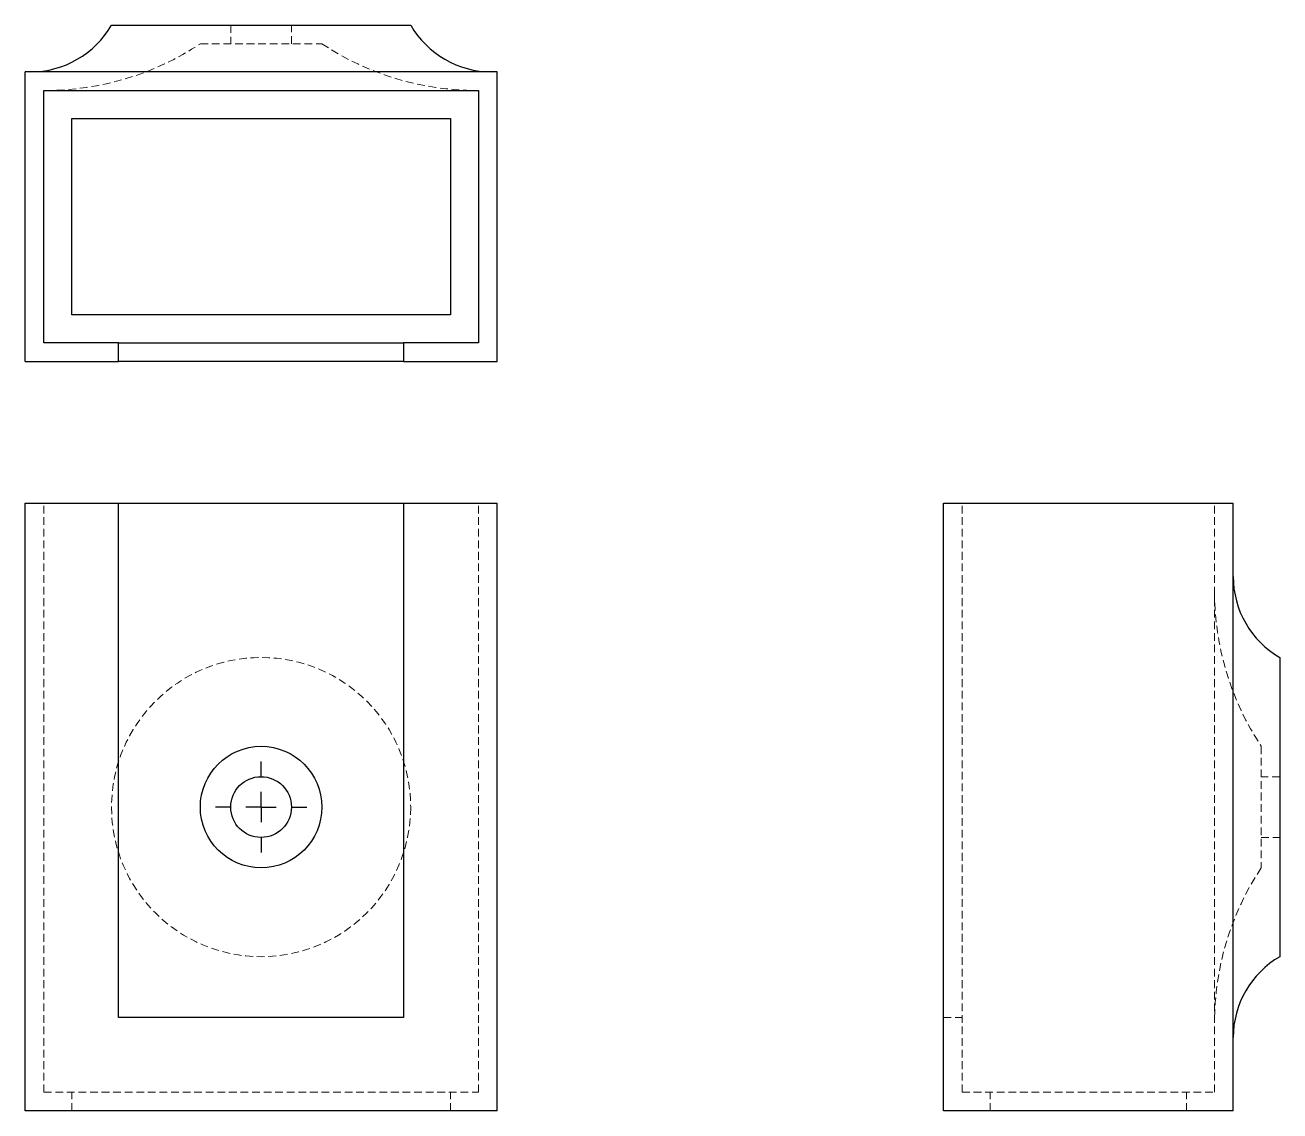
# Model space of a CAD drawing. Header units: millimetres. Extents: x 44 to 251, y 7 to 186.
import ezdxf

# ---------------------------------------------------------------- set-up
doc = ezdxf.new("R2010")
doc.units = ezdxf.units.MM
doc.linetypes.add('HIDDEN', pattern=[1.905, 1.27, -0.635])
doc.layers.add('10', color=7, linetype='Continuous')

# ---------------------------------------------------------------- blocks, each defined once
blk = doc.blocks.new('SW_CENTERMARKSYMBOL_0')
at = {"layer": '10', "color": 0}
for p, q in [((0, 5), (0, 7.5)), ((0, 0), (0, 2.5)), ((-5, 0), (-7.5, 0)), ((0, 0), (-2.5, 0)), ((0, 0), (0, -2.5)), ((0, 0), (2.5, 0)), ((5, 0), (7.5, 0)), ((0, -5), (0, -7.5))]:
    blk.add_line(p, q, dxfattribs=at)

msp = doc.modelspace()

# ---------------------------------------------------------------- linework, layer by layer
at = {"color": 7, "linetype": 'Continuous', "lineweight": 25}
for p, q in [((58.38, 185.69), (107.62, 185.69)), ((44.15, 130.31), (44.15, 178)), ((121.85, 178), (44.15, 178)), ((121.85, 130.31), (121.85, 178)), ((47.23, 174.92), (118.77, 174.92)), ((47.23, 133.38), (47.23, 174.92)), ((118.77, 174.92), (118.77, 133.38)), ((51.85, 138), (51.85, 170.31)), ((51.85, 170.31), (114.15, 170.31)), ((114.15, 170.31), (114.15, 138)), ((114.15, 138), (51.85, 138)), ((59.54, 133.38), (47.23, 133.38)), ((59.54, 130.31), (59.54, 133.38)), ((59.54, 133.38), (106.46, 133.38)), ((106.46, 133.38), (106.46, 130.31)), ((118.77, 133.38), (106.46, 133.38)), ((44.15, 130.31), (59.54, 130.31)), ((106.46, 130.31), (59.54, 130.31)), ((106.46, 130.31), (121.85, 130.31)), ((44.15, 7), (44.15, 107)), ((44.15, 107), (59.54, 107)), ((59.54, 22.38), (59.54, 107)), ((59.54, 107), (106.46, 107)), ((106.46, 107), (121.85, 107)), ((106.46, 107), (106.46, 22.38)), ((121.85, 7), (121.85, 107)), ((195.31, 7), (195.31, 107)), ((195.31, 107), (243, 107)), ((243, 7), (243, 107)), ((250.69, 81.62), (250.69, 32.38)), ((106.46, 22.38), (59.54, 22.38)), ((121.85, 7), (44.15, 7)), ((243, 7), (195.31, 7))]:
    msp.add_line(p, q, dxfattribs=at)
at = {"color": 7, "linetype": 'HIDDEN', "lineweight": 18}
for p, q in [((78, 185.69), (78, 182.62)), ((88, 182.62), (88, 185.69)), ((73, 182.62), (93, 182.62)), ((47.23, 10.08), (47.23, 107)), ((47.23, 107), (59.54, 107)), ((106.46, 107), (118.77, 107)), ((118.77, 10.08), (118.77, 107)), ((198.38, 10.08), (198.38, 107)), ((239.92, 10.08), (239.92, 107)), ((247.62, 67), (247.62, 47)), ((250.69, 62), (247.62, 62)), ((247.62, 52), (250.69, 52)), ((195.31, 22.38), (198.38, 22.38)), ((47.23, 10.08), (118.77, 10.08)), ((51.85, 7), (51.85, 10.08)), ((114.15, 7), (114.15, 10.08)), ((198.38, 10.08), (239.92, 10.08)), ((203, 7), (203, 10.08)), ((235.31, 7), (235.31, 10.08))]:
    msp.add_line(p, q, dxfattribs=at)
msp.add_circle((83, 57), 24.62, dxfattribs=at)
at = {"color": 7, "linetype": 'Continuous', "lineweight": 25}
for radius in [10, 5]:
    msp.add_circle((83, 57), radius, dxfattribs=at)
for centre, start, end in [((45.06, 193.38), 270, 330), ((120.94, 193.38), 210, 270), ((258.38, 94.94), 180, 240), ((258.38, 19.06), 120, 180)]:
    msp.add_arc(centre, 15.38, start, end, dxfattribs=at)
at = {"color": 7, "linetype": 'HIDDEN', "lineweight": 18}
for centre, start, end in [((47.49, 221.08), 270, 303.5573), ((118.51, 221.08), 236.4427, 270), ((286.08, 92.51), 180, 213.5573), ((286.08, 21.49), 146.4427, 180)]:
    msp.add_arc(centre, 46.15, start, end, dxfattribs=at)

# ---------------------------------------------------------------- block references
at = {"layer": '10'}
msp.add_blockref('SW_CENTERMARKSYMBOL_0', (83, 57), dxfattribs=at)

doc.saveas('drawing.dxf')
